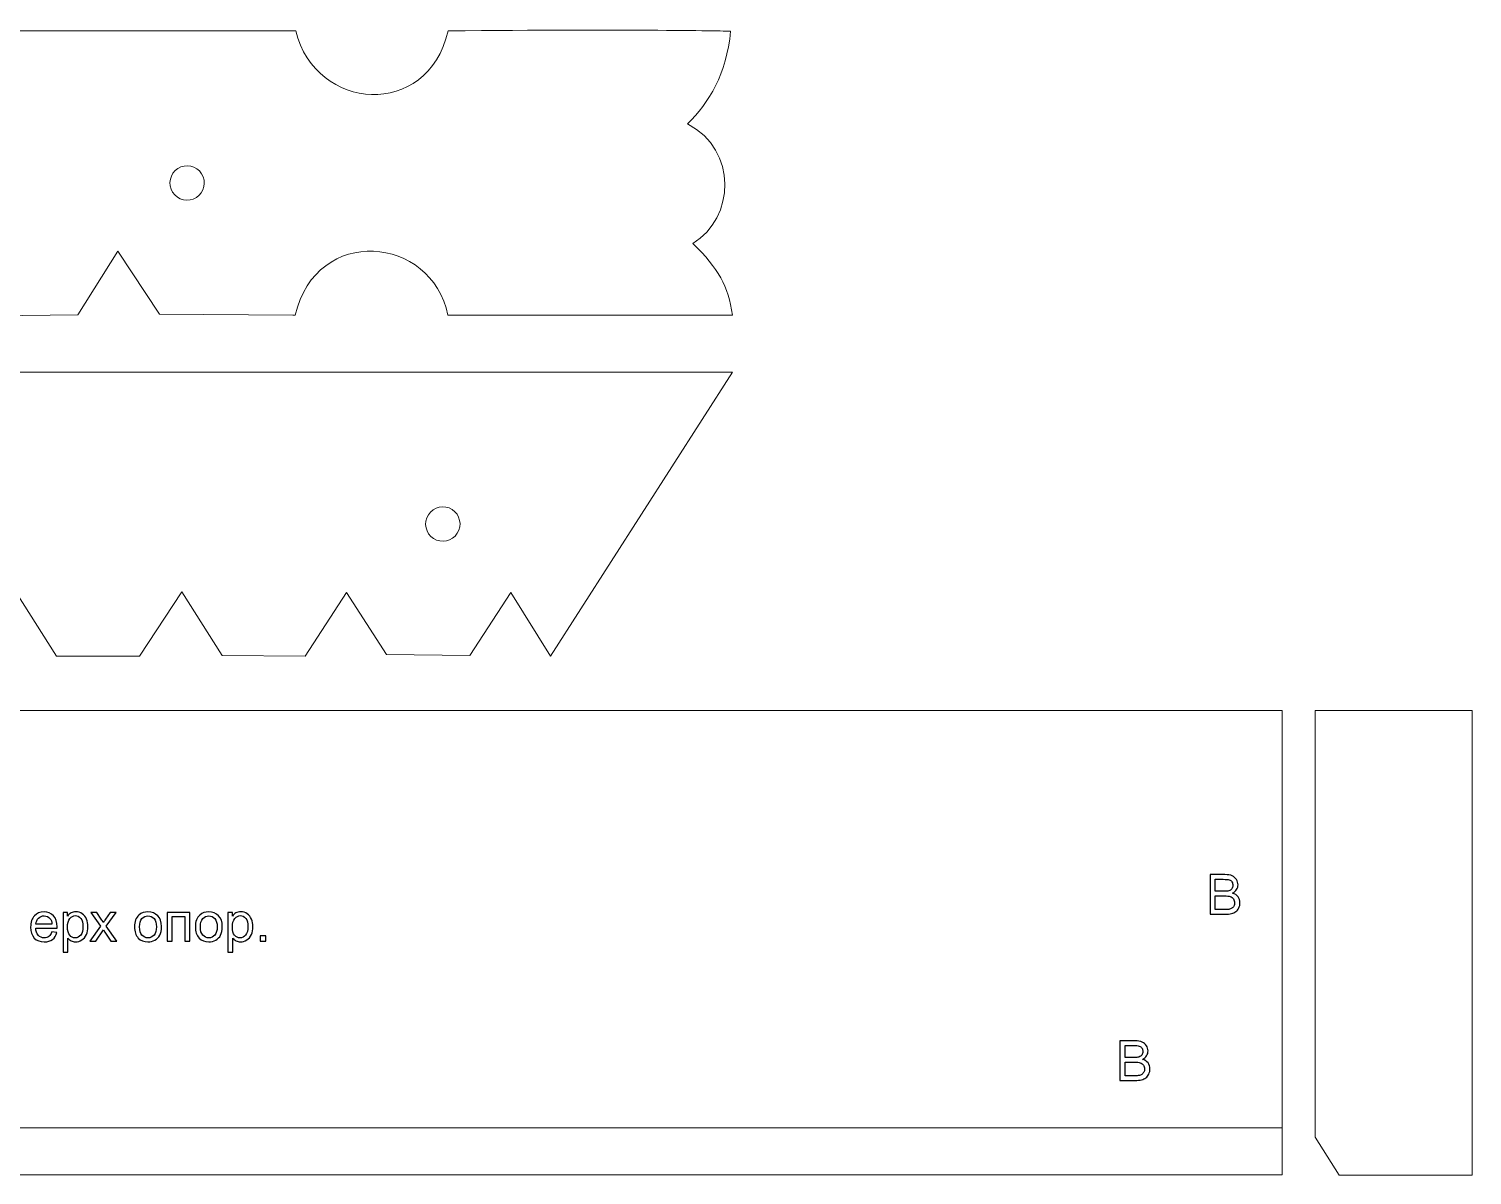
# Model space of a CAD drawing. Header units: centimetres. Extents: x -109.1 to -53.6, y -10 to 49.4.
# Drawn here: x -97.15 to -86.12, y -1.17 to 7.59 of the extents above; entities that cross this region are included whole.
import ezdxf
from ezdxf.lldxf.tags import DXFTag

# ---------------------------------------------------------------- set-up
doc = ezdxf.new("R2010")
doc.units = ezdxf.units.CM
doc.header["$MEASUREMENT"] = 0
doc.layers.add('layer 1', color=7, linetype='Continuous')
tags = doc.linetypes.add('New Line2', pattern=[0.2, 0.1, -0.1]).pattern_tags.tags
tags[6:7] = [DXFTag(74, 4), DXFTag(75, 0), DXFTag(340, '0'), DXFTag(46, 1.0), DXFTag(50, 0.0), DXFTag(44, 0.0), DXFTag(45, 0.0)]
tags[4:5] = [DXFTag(74, 4), DXFTag(75, 0), DXFTag(340, '0'), DXFTag(46, 1.0), DXFTag(50, 0.0), DXFTag(44, 0.0), DXFTag(45, 0.0)]

msp = doc.modelspace()

# ---------------------------------------------------------------- linework, layer by layer
at = {"layer": 'layer 1', "color": 250, "lineweight": 20}
for points, knots in [([(-106.55482, 5.89334), (-106.55482, 5.89334), (-106.85897, 5.40499), (-106.85897, 5.40499), (-106.85897, 5.40499), (-106.85897, 5.40499), (-108.24813, 7.57718), (-108.24813, 7.57718), (-108.24813, 7.57718), (-108.24813, 7.57718), (-95.11072, 7.57716), (-95.11072, 7.57716), (-95.11072, 7.57716), (-94.95818, 6.96055), (-94.10575, 6.90026), (-93.94542, 7.57716), (-93.94542, 7.57716), (-92.55327, 7.59314), (-91.78764, 7.57558), (-91.78728, 7.57558), (-91.78728, 7.57558), (-91.81904, 7.24509), (-91.95148, 7.03053), (-92.11622, 6.86695), (-92.11622, 6.86695), (-91.73045, 6.66408), (-91.75352, 6.15032), (-92.07717, 5.95264), (-92.07717, 5.95264), (-91.87726, 5.76059), (-91.8061, 5.63176), (-91.77412, 5.40498), (-91.77412, 5.40498), (-92.49867, 5.40697), (-93.22348, 5.403), (-93.94803, 5.40499), (-93.94803, 5.40499), (-94.07085, 6.01573), (-94.9534, 6.0984), (-95.11414, 5.405), (-95.11414, 5.405), (-95.12025, 5.40493), (-95.12638, 5.40474), (-95.13251, 5.4048), (-95.13251, 5.4048), (-95.13251, 5.4048), (-96.15251, 5.41371), (-96.15251, 5.41371), (-96.15251, 5.41371), (-96.15251, 5.41371), (-96.4703, 5.89337), (-96.4703, 5.89337), (-96.4703, 5.89337), (-96.4703, 5.89337), (-96.77657, 5.40717), (-96.77657, 5.40717), (-96.77657, 5.40717), (-96.77657, 5.40717), (-97.4131, 5.40051), (-97.4131, 5.40051), (-97.4131, 5.40051), (-97.4131, 5.40051), (-97.72996, 5.88019), (-97.72996, 5.88019), (-97.72996, 5.88019), (-97.72996, 5.88019), (-98.0347, 5.40499), (-98.0347, 5.40499), (-98.0347, 5.40499), (-98.0347, 5.40499), (-98.68153, 5.40499), (-98.68153, 5.40499), (-98.68153, 5.40499), (-98.68153, 5.40499), (-98.99283, 5.89336), (-98.99283, 5.89336), (-98.99283, 5.89336), (-98.99283, 5.89336), (-99.30162, 5.40498), (-99.30162, 5.40498), (-99.30162, 5.40498), (-99.30162, 5.40498), (-99.93511, 5.405), (-99.93511, 5.405), (-99.93511, 5.405), (-99.93511, 5.405), (-100.25441, 5.89336), (-100.25441, 5.89336), (-100.25441, 5.89336), (-100.25441, 5.89336), (-100.55936, 5.405), (-100.55936, 5.405), (-100.55936, 5.405), (-100.8659, 5.40313), (-101.19496, 5.405), (-101.19496, 5.405), (-101.19496, 5.405), (-101.19496, 5.405), (-101.5124, 5.89335), (-101.5124, 5.89335), (-101.5124, 5.89335), (-101.5124, 5.89335), (-101.81713, 5.40498), (-101.81713, 5.40498), (-101.81713, 5.40498), (-101.81713, 5.40498), (-102.45364, 5.40499), (-102.45364, 5.40499), (-102.45364, 5.40499), (-102.45364, 5.40499), (-102.7759, 5.89123), (-102.7759, 5.89123), (-102.7759, 5.89123), (-102.7759, 5.89123), (-103.08357, 5.40499), (-103.08357, 5.40499), (-103.08357, 5.40499), (-103.08357, 5.40499), (-103.71633, 5.40499), (-103.71633, 5.40499), (-103.71633, 5.40499), (-103.71633, 5.40499), (-104.04179, 5.89785), (-104.04179, 5.89785), (-104.04179, 5.89785), (-104.04179, 5.89785), (-104.3485, 5.41165), (-104.3485, 5.41165), (-104.3485, 5.41165), (-104.3485, 5.41165), (-104.98439, 5.40499), (-104.98439, 5.40499), (-104.98439, 5.40499), (-104.98439, 5.40499), (-105.29974, 5.89335), (-105.29974, 5.89335), (-105.29974, 5.89335), (-105.29974, 5.89335), (-105.60555, 5.41784), (-105.60555, 5.41784), (-105.60555, 5.41784), (-105.60555, 5.41784), (-106.24189, 5.41118), (-106.24189, 5.41118), (-106.24189, 5.41118), (-106.24189, 5.41118), (-106.55482, 5.89334), (-106.55482, 5.89334)], [0, 0, 0, 0, 0.02631579, 0.02631579, 0.02631579, 0.02631579, 0.05263158, 0.05263158, 0.05263158, 0.05263158, 0.07894737, 0.07894737, 0.07894737, 0.07894737, 0.10526316, 0.10526316, 0.10526316, 0.10526316, 0.13157895, 0.13157895, 0.13157895, 0.13157895, 0.15789474, 0.15789474, 0.15789474, 0.15789474, 0.18421053, 0.18421053, 0.18421053, 0.18421053, 0.21052632, 0.21052632, 0.21052632, 0.21052632, 0.23684211, 0.23684211, 0.23684211, 0.23684211, 0.26315789, 0.26315789, 0.26315789, 0.26315789, 0.28947368, 0.28947368, 0.28947368, 0.28947368, 0.31578947, 0.31578947, 0.31578947, 0.31578947, 0.34210526, 0.34210526, 0.34210526, 0.34210526, 0.36842105, 0.36842105, 0.36842105, 0.36842105, 0.39473684, 0.39473684, 0.39473684, 0.39473684, 0.42105263, 0.42105263, 0.42105263, 0.42105263, 0.44736842, 0.44736842, 0.44736842, 0.44736842, 0.47368421, 0.47368421, 0.47368421, 0.47368421, 0.5, 0.5, 0.5, 0.5, 0.52631579, 0.52631579, 0.52631579, 0.52631579, 0.55263158, 0.55263158, 0.55263158, 0.55263158, 0.57894737, 0.57894737, 0.57894737, 0.57894737, 0.60526316, 0.60526316, 0.60526316, 0.60526316, 0.63157895, 0.63157895, 0.63157895, 0.63157895, 0.65789474, 0.65789474, 0.65789474, 0.65789474, 0.68421053, 0.68421053, 0.68421053, 0.68421053, 0.71052632, 0.71052632, 0.71052632, 0.71052632, 0.73684211, 0.73684211, 0.73684211, 0.73684211, 0.76315789, 0.76315789, 0.76315789, 0.76315789, 0.78947368, 0.78947368, 0.78947368, 0.78947368, 0.81578947, 0.81578947, 0.81578947, 0.81578947, 0.84210526, 0.84210526, 0.84210526, 0.84210526, 0.86842105, 0.86842105, 0.86842105, 0.86842105, 0.89473684, 0.89473684, 0.89473684, 0.89473684, 0.92105263, 0.92105263, 0.92105263, 0.92105263, 0.94736842, 0.94736842, 0.94736842, 0.94736842, 1, 1, 1, 1]), ([(-96.01156, 6.52633), (-96.07269, 6.48716), (-96.09047, 6.40587), (-96.05129, 6.34475), (-96.05129, 6.34475), (-96.01211, 6.28363), (-95.93083, 6.26584), (-95.86972, 6.30502), (-95.86972, 6.30502), (-95.80859, 6.34419), (-95.79081, 6.42548), (-95.82999, 6.4866), (-95.82999, 6.4866), (-95.86915, 6.54772), (-95.95045, 6.56551), (-96.01156, 6.52633)], [0, 0, 0, 0, 0.2, 0.2, 0.2, 0.2, 0.4, 0.4, 0.4, 0.4, 0.6, 0.6, 0.6, 0.6, 1, 1, 1, 1]), ([(-93.46744, 3.2872), (-93.46744, 3.2872), (-93.1633, 2.79885), (-93.1633, 2.79885), (-93.1633, 2.79885), (-93.1633, 2.79885), (-91.77412, 4.97104), (-91.77412, 4.97104), (-91.77412, 4.97104), (-91.77412, 4.97104), (-104.91153, 4.97102), (-104.91153, 4.97102), (-104.91153, 4.97102), (-105.06409, 4.35441), (-105.91651, 4.29412), (-106.07684, 4.97102), (-106.07684, 4.97102), (-107.469, 4.987), (-108.23463, 4.96944), (-108.23499, 4.96944), (-108.23499, 4.96944), (-108.20322, 4.63895), (-108.07078, 4.42439), (-107.90604, 4.26081), (-107.90604, 4.26081), (-108.2918, 4.05794), (-108.26874, 3.54418), (-107.94508, 3.3465), (-107.94508, 3.3465), (-108.145, 3.15445), (-108.21616, 3.02562), (-108.24813, 2.79884), (-108.24813, 2.79884), (-107.52359, 2.80083), (-106.79879, 2.79686), (-106.07424, 2.79885), (-106.07424, 2.79885), (-105.95141, 3.40959), (-105.06886, 3.49226), (-104.90813, 2.79886), (-104.90813, 2.79886), (-104.90202, 2.79879), (-104.89587, 2.7986), (-104.88975, 2.79866), (-104.88975, 2.79866), (-104.88975, 2.79866), (-103.86976, 2.80757), (-103.86976, 2.80757), (-103.86976, 2.80757), (-103.86976, 2.80757), (-103.55196, 3.28723), (-103.55196, 3.28723), (-103.55196, 3.28723), (-103.55196, 3.28723), (-103.2457, 2.80103), (-103.2457, 2.80103), (-103.2457, 2.80103), (-103.2457, 2.80103), (-102.60915, 2.79437), (-102.60915, 2.79437), (-102.60915, 2.79437), (-102.60915, 2.79437), (-102.2923, 3.27405), (-102.2923, 3.27405), (-102.2923, 3.27405), (-102.2923, 3.27405), (-101.98756, 2.79885), (-101.98756, 2.79885), (-101.98756, 2.79885), (-101.98756, 2.79885), (-101.34071, 2.79885), (-101.34071, 2.79885), (-101.34071, 2.79885), (-101.34071, 2.79885), (-101.02943, 3.28722), (-101.02943, 3.28722), (-101.02943, 3.28722), (-101.02943, 3.28722), (-100.72064, 2.79884), (-100.72064, 2.79884), (-100.72064, 2.79884), (-100.72064, 2.79884), (-100.08715, 2.79886), (-100.08715, 2.79886), (-100.08715, 2.79886), (-100.08715, 2.79886), (-99.76784, 3.28722), (-99.76784, 3.28722), (-99.76784, 3.28722), (-99.76784, 3.28722), (-99.46288, 2.79886), (-99.46288, 2.79886), (-99.46288, 2.79886), (-99.15636, 2.79699), (-98.8273, 2.79886), (-98.8273, 2.79886), (-98.8273, 2.79886), (-98.8273, 2.79886), (-98.50985, 3.28721), (-98.50985, 3.28721), (-98.50985, 3.28721), (-98.50985, 3.28721), (-98.20513, 2.79884), (-98.20513, 2.79884), (-98.20513, 2.79884), (-98.20513, 2.79884), (-97.56863, 2.79885), (-97.56863, 2.79885), (-97.56863, 2.79885), (-97.56863, 2.79885), (-97.24636, 3.28509), (-97.24636, 3.28509), (-97.24636, 3.28509), (-97.24636, 3.28509), (-96.93869, 2.79885), (-96.93869, 2.79885), (-96.93869, 2.79885), (-96.93869, 2.79885), (-96.30593, 2.79885), (-96.30593, 2.79885), (-96.30593, 2.79885), (-96.30593, 2.79885), (-95.98047, 3.29171), (-95.98047, 3.29171), (-95.98047, 3.29171), (-95.98047, 3.29171), (-95.67375, 2.80551), (-95.67375, 2.80551), (-95.67375, 2.80551), (-95.67375, 2.80551), (-95.03787, 2.79885), (-95.03787, 2.79885), (-95.03787, 2.79885), (-95.03787, 2.79885), (-94.72251, 3.28721), (-94.72251, 3.28721), (-94.72251, 3.28721), (-94.72251, 3.28721), (-94.41671, 2.8117), (-94.41671, 2.8117), (-94.41671, 2.8117), (-94.41671, 2.8117), (-93.78036, 2.80504), (-93.78036, 2.80504), (-93.78036, 2.80504), (-93.78036, 2.80504), (-93.46744, 3.2872), (-93.46744, 3.2872)], [0, 0, 0, 0, 0.02631579, 0.02631579, 0.02631579, 0.02631579, 0.05263158, 0.05263158, 0.05263158, 0.05263158, 0.07894737, 0.07894737, 0.07894737, 0.07894737, 0.10526316, 0.10526316, 0.10526316, 0.10526316, 0.13157895, 0.13157895, 0.13157895, 0.13157895, 0.15789474, 0.15789474, 0.15789474, 0.15789474, 0.18421053, 0.18421053, 0.18421053, 0.18421053, 0.21052632, 0.21052632, 0.21052632, 0.21052632, 0.23684211, 0.23684211, 0.23684211, 0.23684211, 0.26315789, 0.26315789, 0.26315789, 0.26315789, 0.28947368, 0.28947368, 0.28947368, 0.28947368, 0.31578947, 0.31578947, 0.31578947, 0.31578947, 0.34210526, 0.34210526, 0.34210526, 0.34210526, 0.36842105, 0.36842105, 0.36842105, 0.36842105, 0.39473684, 0.39473684, 0.39473684, 0.39473684, 0.42105263, 0.42105263, 0.42105263, 0.42105263, 0.44736842, 0.44736842, 0.44736842, 0.44736842, 0.47368421, 0.47368421, 0.47368421, 0.47368421, 0.5, 0.5, 0.5, 0.5, 0.52631579, 0.52631579, 0.52631579, 0.52631579, 0.55263158, 0.55263158, 0.55263158, 0.55263158, 0.57894737, 0.57894737, 0.57894737, 0.57894737, 0.60526316, 0.60526316, 0.60526316, 0.60526316, 0.63157895, 0.63157895, 0.63157895, 0.63157895, 0.65789474, 0.65789474, 0.65789474, 0.65789474, 0.68421053, 0.68421053, 0.68421053, 0.68421053, 0.71052632, 0.71052632, 0.71052632, 0.71052632, 0.73684211, 0.73684211, 0.73684211, 0.73684211, 0.76315789, 0.76315789, 0.76315789, 0.76315789, 0.78947368, 0.78947368, 0.78947368, 0.78947368, 0.81578947, 0.81578947, 0.81578947, 0.81578947, 0.84210526, 0.84210526, 0.84210526, 0.84210526, 0.86842105, 0.86842105, 0.86842105, 0.86842105, 0.89473684, 0.89473684, 0.89473684, 0.89473684, 0.92105263, 0.92105263, 0.92105263, 0.92105263, 0.94736842, 0.94736842, 0.94736842, 0.94736842, 1, 1, 1, 1]), ([(-93.91568, 3.91994), (-93.85455, 3.88077), (-93.83677, 3.79948), (-93.87595, 3.73836), (-93.87595, 3.73836), (-93.91513, 3.67724), (-93.99642, 3.65946), (-94.05753, 3.69863), (-94.05753, 3.69863), (-94.11865, 3.73781), (-94.13643, 3.8191), (-94.09726, 3.88022), (-94.09726, 3.88022), (-94.05809, 3.94134), (-93.97679, 3.95912), (-93.91568, 3.91994)], [0, 0, 0, 0, 0.2, 0.2, 0.2, 0.2, 0.4, 0.4, 0.4, 0.4, 0.6, 0.6, 0.6, 0.6, 1, 1, 1, 1]), ([(-108.24225, -1.16461), (-108.24225, -1.16461), (-108.24225, 2.38519), (-108.24225, 2.38519), (-108.24225, 2.38519), (-108.24225, 2.38519), (-87.57209, 2.38519), (-87.57209, 2.38519), (-87.57209, 2.38519), (-87.57209, 2.38519), (-87.57209, -1.16461), (-87.57209, -1.16461), (-87.57209, -1.16461), (-87.57209, -1.16461), (-108.24225, -1.16461), (-108.24225, -1.16461)], [0, 0, 0, 0, 0.2, 0.2, 0.2, 0.2, 0.4, 0.4, 0.4, 0.4, 0.6, 0.6, 0.6, 0.6, 1, 1, 1, 1])]:
    msp.add_open_spline(points, degree=3, knots=knots, dxfattribs=at)
at = {"layer": 'layer 1', "color": 142, "linetype": 'New Line2', "lineweight": 20}
msp.add_open_spline([(-87.32052, -0.87494), (-87.32052, -0.87494), (-87.32052, 2.38382), (-87.32052, 2.38382), (-87.32052, 2.38382), (-87.32052, 2.38382), (-86.12051, 2.38382), (-86.12051, 2.38382), (-86.12051, 2.38382), (-86.12051, 2.38382), (-86.12051, -1.16598), (-86.12051, -1.16598), (-86.12051, -1.16598), (-86.12051, -1.16598), (-87.13687, -1.16598), (-87.13687, -1.16598), (-87.13687, -1.16598), (-87.13687, -1.16598), (-87.32052, -0.87494), (-87.32052, -0.87494)], degree=3, knots=[0, 0, 0, 0, 0.16666667, 0.16666667, 0.16666667, 0.16666667, 0.33333333, 0.33333333, 0.33333333, 0.33333333, 0.5, 0.5, 0.5, 0.5, 0.66666667, 0.66666667, 0.66666667, 0.66666667, 1, 1, 1, 1], dxfattribs=at)
at = {"layer": 'layer 1', "color": 242}
for points, knots in [([(-88.1237, 0.82743), (-88.1237, 0.82743), (-88.1237, 1.13054), (-88.1237, 1.13054), (-88.1237, 1.13054), (-88.1237, 1.13054), (-88.00982, 1.13054), (-88.00982, 1.13054), (-88.00982, 1.13054), (-87.98654, 1.13054), (-87.96833, 1.12757), (-87.95436, 1.12122), (-87.95436, 1.12122), (-87.93997, 1.1153), (-87.92939, 1.10556), (-87.92134, 1.09286), (-87.92134, 1.09286), (-87.9133, 1.08016), (-87.90949, 1.06704), (-87.90949, 1.05307), (-87.90949, 1.05307), (-87.90949, 1.03994), (-87.91288, 1.02767), (-87.92007, 1.01624), (-87.92007, 1.01624), (-87.92685, 1.00481), (-87.93743, 0.99592), (-87.95182, 0.98872), (-87.95182, 0.98872), (-87.93362, 0.98322), (-87.91923, 0.97433), (-87.90949, 0.9612), (-87.90949, 0.9612), (-87.89975, 0.94808), (-87.89467, 0.93284), (-87.89467, 0.91548), (-87.89467, 0.91548), (-87.89467, 0.90109), (-87.89764, 0.88797), (-87.90356, 0.87569), (-87.90356, 0.87569), (-87.90991, 0.86341), (-87.91711, 0.8541), (-87.926, 0.84733), (-87.926, 0.84733), (-87.93489, 0.84098), (-87.9459, 0.8359), (-87.95902, 0.83251), (-87.95902, 0.83251), (-87.97257, 0.82912), (-87.98865, 0.82743), (-88.00813, 0.82743), (-88.00813, 0.82743), (-88.00813, 0.82743), (-88.1237, 0.82743), (-88.1237, 0.82743)], [0, 0, 0, 0, 0.06666667, 0.06666667, 0.06666667, 0.06666667, 0.13333333, 0.13333333, 0.13333333, 0.13333333, 0.2, 0.2, 0.2, 0.2, 0.26666667, 0.26666667, 0.26666667, 0.26666667, 0.33333333, 0.33333333, 0.33333333, 0.33333333, 0.4, 0.4, 0.4, 0.4, 0.46666667, 0.46666667, 0.46666667, 0.46666667, 0.53333333, 0.53333333, 0.53333333, 0.53333333, 0.6, 0.6, 0.6, 0.6, 0.66666667, 0.66666667, 0.66666667, 0.66666667, 0.73333333, 0.73333333, 0.73333333, 0.73333333, 0.8, 0.8, 0.8, 0.8, 0.86666667, 0.86666667, 0.86666667, 0.86666667, 1, 1, 1, 1]), ([(-88.08348, 1.00311), (-88.08348, 1.00311), (-88.01786, 1.00311), (-88.01786, 1.00311), (-88.01786, 1.00311), (-88.00008, 1.00311), (-87.98738, 1.00438), (-87.97976, 1.0065), (-87.97976, 1.0065), (-87.9696, 1.00989), (-87.96198, 1.01454), (-87.95648, 1.02174), (-87.95648, 1.02174), (-87.9514, 1.02894), (-87.94886, 1.03783), (-87.94886, 1.04841), (-87.94886, 1.04841), (-87.94886, 1.05815), (-87.9514, 1.06704), (-87.95606, 1.07466), (-87.95606, 1.07466), (-87.96114, 1.08228), (-87.96791, 1.08778), (-87.9768, 1.09032), (-87.9768, 1.09032), (-87.98569, 1.09328), (-88.00093, 1.09455), (-88.02294, 1.09455), (-88.02294, 1.09455), (-88.02294, 1.09455), (-88.08348, 1.09455), (-88.08348, 1.09455), (-88.08348, 1.09455), (-88.08348, 1.09455), (-88.08348, 1.00311), (-88.08348, 1.00311)], [0, 0, 0, 0, 0.1, 0.1, 0.1, 0.1, 0.2, 0.2, 0.2, 0.2, 0.3, 0.3, 0.3, 0.3, 0.4, 0.4, 0.4, 0.4, 0.5, 0.5, 0.5, 0.5, 0.6, 0.6, 0.6, 0.6, 0.7, 0.7, 0.7, 0.7, 0.8, 0.8, 0.8, 0.8, 1, 1, 1, 1]), ([(-88.08348, 0.86341), (-88.08348, 0.86341), (-88.00813, 0.86341), (-88.00813, 0.86341), (-88.00813, 0.86341), (-87.995, 0.86341), (-87.98611, 0.86384), (-87.98061, 0.86468), (-87.98061, 0.86468), (-87.9713, 0.86638), (-87.96368, 0.86892), (-87.95775, 0.87315), (-87.95775, 0.87315), (-87.9514, 0.87696), (-87.94632, 0.88246), (-87.94209, 0.88966), (-87.94209, 0.88966), (-87.93828, 0.89728), (-87.93616, 0.90575), (-87.93616, 0.91548), (-87.93616, 0.91548), (-87.93616, 0.92649), (-87.93912, 0.93623), (-87.94505, 0.94469), (-87.94505, 0.94469), (-87.95055, 0.95316), (-87.9586, 0.95909), (-87.96918, 0.96247), (-87.96918, 0.96247), (-87.97934, 0.96586), (-87.99416, 0.96755), (-88.01321, 0.96755), (-88.01321, 0.96755), (-88.01321, 0.96755), (-88.08348, 0.96755), (-88.08348, 0.96755), (-88.08348, 0.96755), (-88.08348, 0.96755), (-88.08348, 0.86341), (-88.08348, 0.86341)], [0, 0, 0, 0, 0.09090909, 0.09090909, 0.09090909, 0.09090909, 0.18181818, 0.18181818, 0.18181818, 0.18181818, 0.27272727, 0.27272727, 0.27272727, 0.27272727, 0.36363636, 0.36363636, 0.36363636, 0.36363636, 0.45454545, 0.45454545, 0.45454545, 0.45454545, 0.54545455, 0.54545455, 0.54545455, 0.54545455, 0.63636364, 0.63636364, 0.63636364, 0.63636364, 0.72727273, 0.72727273, 0.72727273, 0.72727273, 0.81818182, 0.81818182, 0.81818182, 0.81818182, 1, 1, 1, 1]), ([(-88.81161, -0.44256), (-88.81161, -0.44256), (-88.81161, -0.13945), (-88.81161, -0.13945), (-88.81161, -0.13945), (-88.81161, -0.13945), (-88.69773, -0.13945), (-88.69773, -0.13945), (-88.69773, -0.13945), (-88.67445, -0.13945), (-88.65624, -0.14242), (-88.64227, -0.14877), (-88.64227, -0.14877), (-88.62788, -0.15469), (-88.6173, -0.16443), (-88.60925, -0.17713), (-88.60925, -0.17713), (-88.60121, -0.18983), (-88.5974, -0.20295), (-88.5974, -0.21692), (-88.5974, -0.21692), (-88.5974, -0.23005), (-88.60079, -0.24232), (-88.60798, -0.25375), (-88.60798, -0.25375), (-88.61476, -0.26518), (-88.62534, -0.27407), (-88.63973, -0.28127), (-88.63973, -0.28127), (-88.62153, -0.28677), (-88.60714, -0.29566), (-88.5974, -0.30879), (-88.5974, -0.30879), (-88.58766, -0.32191), (-88.58258, -0.33715), (-88.58258, -0.35451), (-88.58258, -0.35451), (-88.58258, -0.3689), (-88.58555, -0.38202), (-88.59147, -0.3943), (-88.59147, -0.3943), (-88.59782, -0.40658), (-88.60502, -0.41589), (-88.61391, -0.42266), (-88.61391, -0.42266), (-88.6228, -0.42901), (-88.63381, -0.43409), (-88.64693, -0.43748), (-88.64693, -0.43748), (-88.66048, -0.44087), (-88.67656, -0.44256), (-88.69604, -0.44256), (-88.69604, -0.44256), (-88.69604, -0.44256), (-88.81161, -0.44256), (-88.81161, -0.44256)], [0, 0, 0, 0, 0.06666667, 0.06666667, 0.06666667, 0.06666667, 0.13333333, 0.13333333, 0.13333333, 0.13333333, 0.2, 0.2, 0.2, 0.2, 0.26666667, 0.26666667, 0.26666667, 0.26666667, 0.33333333, 0.33333333, 0.33333333, 0.33333333, 0.4, 0.4, 0.4, 0.4, 0.46666667, 0.46666667, 0.46666667, 0.46666667, 0.53333333, 0.53333333, 0.53333333, 0.53333333, 0.6, 0.6, 0.6, 0.6, 0.66666667, 0.66666667, 0.66666667, 0.66666667, 0.73333333, 0.73333333, 0.73333333, 0.73333333, 0.8, 0.8, 0.8, 0.8, 0.86666667, 0.86666667, 0.86666667, 0.86666667, 1, 1, 1, 1]), ([(-88.77139, -0.26688), (-88.77139, -0.26688), (-88.70577, -0.26688), (-88.70577, -0.26688), (-88.70577, -0.26688), (-88.68799, -0.26688), (-88.67529, -0.26561), (-88.66767, -0.26349), (-88.66767, -0.26349), (-88.65751, -0.2601), (-88.64989, -0.25545), (-88.64439, -0.24825), (-88.64439, -0.24825), (-88.63931, -0.24105), (-88.63677, -0.23216), (-88.63677, -0.22158), (-88.63677, -0.22158), (-88.63677, -0.21184), (-88.63931, -0.20295), (-88.64397, -0.19533), (-88.64397, -0.19533), (-88.64905, -0.18771), (-88.65582, -0.18221), (-88.66471, -0.17967), (-88.66471, -0.17967), (-88.6736, -0.17671), (-88.68884, -0.17544), (-88.71085, -0.17544), (-88.71085, -0.17544), (-88.71085, -0.17544), (-88.77139, -0.17544), (-88.77139, -0.17544), (-88.77139, -0.17544), (-88.77139, -0.17544), (-88.77139, -0.26688), (-88.77139, -0.26688)], [0, 0, 0, 0, 0.1, 0.1, 0.1, 0.1, 0.2, 0.2, 0.2, 0.2, 0.3, 0.3, 0.3, 0.3, 0.4, 0.4, 0.4, 0.4, 0.5, 0.5, 0.5, 0.5, 0.6, 0.6, 0.6, 0.6, 0.7, 0.7, 0.7, 0.7, 0.8, 0.8, 0.8, 0.8, 1, 1, 1, 1]), ([(-88.77139, -0.40658), (-88.77139, -0.40658), (-88.69604, -0.40658), (-88.69604, -0.40658), (-88.69604, -0.40658), (-88.68291, -0.40658), (-88.67402, -0.40615), (-88.66852, -0.40531), (-88.66852, -0.40531), (-88.65921, -0.40361), (-88.65159, -0.40107), (-88.64566, -0.39684), (-88.64566, -0.39684), (-88.63931, -0.39303), (-88.63423, -0.38753), (-88.63, -0.38033), (-88.63, -0.38033), (-88.62619, -0.37271), (-88.62407, -0.36424), (-88.62407, -0.35451), (-88.62407, -0.35451), (-88.62407, -0.3435), (-88.62703, -0.33376), (-88.63296, -0.3253), (-88.63296, -0.3253), (-88.63846, -0.31683), (-88.64651, -0.3109), (-88.65709, -0.30752), (-88.65709, -0.30752), (-88.66725, -0.30413), (-88.68207, -0.30244), (-88.70112, -0.30244), (-88.70112, -0.30244), (-88.70112, -0.30244), (-88.77139, -0.30244), (-88.77139, -0.30244), (-88.77139, -0.30244), (-88.77139, -0.30244), (-88.77139, -0.40658), (-88.77139, -0.40658)], [0, 0, 0, 0, 0.09090909, 0.09090909, 0.09090909, 0.09090909, 0.18181818, 0.18181818, 0.18181818, 0.18181818, 0.27272727, 0.27272727, 0.27272727, 0.27272727, 0.36363636, 0.36363636, 0.36363636, 0.36363636, 0.45454545, 0.45454545, 0.45454545, 0.45454545, 0.54545455, 0.54545455, 0.54545455, 0.54545455, 0.63636364, 0.63636364, 0.63636364, 0.63636364, 0.72727273, 0.72727273, 0.72727273, 0.72727273, 0.81818182, 0.81818182, 0.81818182, 0.81818182, 1, 1, 1, 1])]:
    msp.add_open_spline(points, degree=3, knots=knots, dxfattribs=at)
at = {"layer": 'layer 1', "color": 142}
for points, knots in [([(-96.97402, 0.69218), (-96.97402, 0.69218), (-96.93549, 0.68752), (-96.93549, 0.68752), (-96.93549, 0.68752), (-96.94184, 0.66508), (-96.95285, 0.64773), (-96.96936, 0.63503), (-96.96936, 0.63503), (-96.98587, 0.62275), (-97.00661, 0.6164), (-97.03201, 0.6164), (-97.03201, 0.6164), (-97.06419, 0.6164), (-97.08959, 0.62656), (-97.10864, 0.64603), (-97.10864, 0.64603), (-97.12726, 0.66593), (-97.13658, 0.69387), (-97.13658, 0.72943), (-97.13658, 0.72943), (-97.13658, 0.76626), (-97.12726, 0.79505), (-97.10821, 0.81537), (-97.10821, 0.81537), (-97.08916, 0.83569), (-97.06461, 0.84585), (-97.03413, 0.84585), (-97.03413, 0.84585), (-97.00492, 0.84585), (-96.98079, 0.83611), (-96.96216, 0.81621), (-96.96216, 0.81621), (-96.94354, 0.79589), (-96.93422, 0.76795), (-96.93422, 0.73155), (-96.93422, 0.73155), (-96.93422, 0.72943), (-96.93422, 0.72604), (-96.93465, 0.72181), (-96.93465, 0.72181), (-96.93465, 0.72181), (-97.09805, 0.72181), (-97.09805, 0.72181), (-97.09805, 0.72181), (-97.09678, 0.69768), (-97.09001, 0.67905), (-97.07773, 0.66635), (-97.07773, 0.66635), (-97.06546, 0.65365), (-97.05022, 0.6473), (-97.03201, 0.6473), (-97.03201, 0.6473), (-97.01847, 0.6473), (-97.00661, 0.65069), (-96.99688, 0.65789), (-96.99688, 0.65789), (-96.98714, 0.66508), (-96.97952, 0.67651), (-96.97402, 0.69218)], [0, 0, 0, 0, 0.0625, 0.0625, 0.0625, 0.0625, 0.125, 0.125, 0.125, 0.125, 0.1875, 0.1875, 0.1875, 0.1875, 0.25, 0.25, 0.25, 0.25, 0.3125, 0.3125, 0.3125, 0.3125, 0.375, 0.375, 0.375, 0.375, 0.4375, 0.4375, 0.4375, 0.4375, 0.5, 0.5, 0.5, 0.5, 0.5625, 0.5625, 0.5625, 0.5625, 0.625, 0.625, 0.625, 0.625, 0.6875, 0.6875, 0.6875, 0.6875, 0.75, 0.75, 0.75, 0.75, 0.8125, 0.8125, 0.8125, 0.8125, 0.875, 0.875, 0.875, 0.875, 1, 1, 1, 1]), ([(-97.09636, 0.75229), (-97.09636, 0.75229), (-96.97359, 0.75229), (-96.97359, 0.75229), (-96.97359, 0.75229), (-96.97529, 0.77092), (-96.97994, 0.78489), (-96.98756, 0.79378), (-96.98756, 0.79378), (-96.99942, 0.80817), (-97.01508, 0.81537), (-97.03371, 0.81537), (-97.03371, 0.81537), (-97.05064, 0.81537), (-97.06503, 0.80986), (-97.07689, 0.79843), (-97.07689, 0.79843), (-97.08832, 0.787), (-97.09509, 0.77134), (-97.09636, 0.75229)], [0, 0, 0, 0, 0.16666667, 0.16666667, 0.16666667, 0.16666667, 0.33333333, 0.33333333, 0.33333333, 0.33333333, 0.5, 0.5, 0.5, 0.5, 0.66666667, 0.66666667, 0.66666667, 0.66666667, 1, 1, 1, 1]), ([(-96.88893, 0.53724), (-96.88893, 0.53724), (-96.88893, 0.84119), (-96.88893, 0.84119), (-96.88893, 0.84119), (-96.88893, 0.84119), (-96.85506, 0.84119), (-96.85506, 0.84119), (-96.85506, 0.84119), (-96.85506, 0.84119), (-96.85506, 0.8124), (-96.85506, 0.8124), (-96.85506, 0.8124), (-96.84702, 0.82383), (-96.83813, 0.83188), (-96.82797, 0.8378), (-96.82797, 0.8378), (-96.81781, 0.84331), (-96.80553, 0.84585), (-96.79156, 0.84585), (-96.79156, 0.84585), (-96.77251, 0.84585), (-96.756, 0.84119), (-96.74161, 0.83145), (-96.74161, 0.83145), (-96.72722, 0.82172), (-96.71663, 0.80817), (-96.70944, 0.79081), (-96.70944, 0.79081), (-96.70182, 0.77303), (-96.69843, 0.75398), (-96.69843, 0.73282), (-96.69843, 0.73282), (-96.69843, 0.71038), (-96.70224, 0.69006), (-96.71028, 0.67228), (-96.71028, 0.67228), (-96.71833, 0.65408), (-96.73018, 0.64053), (-96.74542, 0.63079), (-96.74542, 0.63079), (-96.76108, 0.62148), (-96.77717, 0.6164), (-96.7941, 0.6164), (-96.7941, 0.6164), (-96.80638, 0.6164), (-96.81739, 0.61894), (-96.82755, 0.62444), (-96.82755, 0.62444), (-96.83728, 0.62952), (-96.84533, 0.6363), (-96.85168, 0.64434), (-96.85168, 0.64434), (-96.85168, 0.64434), (-96.85168, 0.53724), (-96.85168, 0.53724), (-96.85168, 0.53724), (-96.85168, 0.53724), (-96.88893, 0.53724), (-96.88893, 0.53724)], [0, 0, 0, 0, 0.0625, 0.0625, 0.0625, 0.0625, 0.125, 0.125, 0.125, 0.125, 0.1875, 0.1875, 0.1875, 0.1875, 0.25, 0.25, 0.25, 0.25, 0.3125, 0.3125, 0.3125, 0.3125, 0.375, 0.375, 0.375, 0.375, 0.4375, 0.4375, 0.4375, 0.4375, 0.5, 0.5, 0.5, 0.5, 0.5625, 0.5625, 0.5625, 0.5625, 0.625, 0.625, 0.625, 0.625, 0.6875, 0.6875, 0.6875, 0.6875, 0.75, 0.75, 0.75, 0.75, 0.8125, 0.8125, 0.8125, 0.8125, 0.875, 0.875, 0.875, 0.875, 1, 1, 1, 1]), ([(-96.85506, 0.72985), (-96.85506, 0.70191), (-96.84956, 0.68075), (-96.83813, 0.6672), (-96.83813, 0.6672), (-96.8267, 0.65408), (-96.81273, 0.6473), (-96.79664, 0.6473), (-96.79664, 0.6473), (-96.78013, 0.6473), (-96.76574, 0.65408), (-96.75389, 0.66805), (-96.75389, 0.66805), (-96.74246, 0.68202), (-96.73653, 0.70361), (-96.73653, 0.73324), (-96.73653, 0.73324), (-96.73653, 0.76118), (-96.74203, 0.78192), (-96.75346, 0.79589), (-96.75346, 0.79589), (-96.76532, 0.80986), (-96.77886, 0.81706), (-96.79495, 0.81706), (-96.79495, 0.81706), (-96.81061, 0.81706), (-96.82458, 0.80944), (-96.83686, 0.79462), (-96.83686, 0.79462), (-96.84914, 0.77981), (-96.85506, 0.75822), (-96.85506, 0.72985)], [0, 0, 0, 0, 0.11111111, 0.11111111, 0.11111111, 0.11111111, 0.22222222, 0.22222222, 0.22222222, 0.22222222, 0.33333333, 0.33333333, 0.33333333, 0.33333333, 0.44444444, 0.44444444, 0.44444444, 0.44444444, 0.55555556, 0.55555556, 0.55555556, 0.55555556, 0.66666667, 0.66666667, 0.66666667, 0.66666667, 0.77777778, 0.77777778, 0.77777778, 0.77777778, 1, 1, 1, 1]), ([(-96.68313, 0.62148), (-96.68313, 0.62148), (-96.60269, 0.73578), (-96.60269, 0.73578), (-96.60269, 0.73578), (-96.60269, 0.73578), (-96.67678, 0.84119), (-96.67678, 0.84119), (-96.67678, 0.84119), (-96.67678, 0.84119), (-96.63063, 0.84119), (-96.63063, 0.84119), (-96.63063, 0.84119), (-96.63063, 0.84119), (-96.59677, 0.78954), (-96.59677, 0.78954), (-96.59677, 0.78954), (-96.59042, 0.77981), (-96.58534, 0.77176), (-96.58153, 0.76499), (-96.58153, 0.76499), (-96.5756, 0.77388), (-96.56967, 0.78192), (-96.56459, 0.78912), (-96.56459, 0.78912), (-96.56459, 0.78912), (-96.52776, 0.84119), (-96.52776, 0.84119), (-96.52776, 0.84119), (-96.52776, 0.84119), (-96.48331, 0.84119), (-96.48331, 0.84119), (-96.48331, 0.84119), (-96.48331, 0.84119), (-96.55909, 0.73747), (-96.55909, 0.73747), (-96.55909, 0.73747), (-96.55909, 0.73747), (-96.47739, 0.62148), (-96.47739, 0.62148), (-96.47739, 0.62148), (-96.47739, 0.62148), (-96.52311, 0.62148), (-96.52311, 0.62148), (-96.52311, 0.62148), (-96.52311, 0.62148), (-96.5684, 0.68964), (-96.5684, 0.68964), (-96.5684, 0.68964), (-96.5684, 0.68964), (-96.58026, 0.70826), (-96.58026, 0.70826), (-96.58026, 0.70826), (-96.58026, 0.70826), (-96.63783, 0.62148), (-96.63783, 0.62148), (-96.63783, 0.62148), (-96.63783, 0.62148), (-96.68313, 0.62148), (-96.68313, 0.62148)], [0, 0, 0, 0, 0.0625, 0.0625, 0.0625, 0.0625, 0.125, 0.125, 0.125, 0.125, 0.1875, 0.1875, 0.1875, 0.1875, 0.25, 0.25, 0.25, 0.25, 0.3125, 0.3125, 0.3125, 0.3125, 0.375, 0.375, 0.375, 0.375, 0.4375, 0.4375, 0.4375, 0.4375, 0.5, 0.5, 0.5, 0.5, 0.5625, 0.5625, 0.5625, 0.5625, 0.625, 0.625, 0.625, 0.625, 0.6875, 0.6875, 0.6875, 0.6875, 0.75, 0.75, 0.75, 0.75, 0.8125, 0.8125, 0.8125, 0.8125, 0.875, 0.875, 0.875, 0.875, 1, 1, 1, 1]), ([(-96.34276, 0.73112), (-96.34276, 0.77176), (-96.33133, 0.80224), (-96.30889, 0.82172), (-96.30889, 0.82172), (-96.28984, 0.8378), (-96.26698, 0.84585), (-96.23989, 0.84585), (-96.23989, 0.84585), (-96.20941, 0.84585), (-96.18486, 0.83611), (-96.16581, 0.81621), (-96.16581, 0.81621), (-96.14633, 0.79674), (-96.13702, 0.76922), (-96.13702, 0.73451), (-96.13702, 0.73451), (-96.13702, 0.70615), (-96.14125, 0.68371), (-96.14972, 0.66762), (-96.14972, 0.66762), (-96.15819, 0.65154), (-96.17046, 0.63884), (-96.18655, 0.62995), (-96.18655, 0.62995), (-96.20306, 0.62106), (-96.22042, 0.6164), (-96.23989, 0.6164), (-96.23989, 0.6164), (-96.27037, 0.6164), (-96.29535, 0.62656), (-96.3144, 0.64603), (-96.3144, 0.64603), (-96.33302, 0.66593), (-96.34276, 0.69429), (-96.34276, 0.73112)], [0, 0, 0, 0, 0.1, 0.1, 0.1, 0.1, 0.2, 0.2, 0.2, 0.2, 0.3, 0.3, 0.3, 0.3, 0.4, 0.4, 0.4, 0.4, 0.5, 0.5, 0.5, 0.5, 0.6, 0.6, 0.6, 0.6, 0.7, 0.7, 0.7, 0.7, 0.8, 0.8, 0.8, 0.8, 1, 1, 1, 1]), ([(-96.30424, 0.73112), (-96.30424, 0.70318), (-96.29831, 0.68202), (-96.28603, 0.66805), (-96.28603, 0.66805), (-96.27376, 0.65408), (-96.25809, 0.6473), (-96.23989, 0.6473), (-96.23989, 0.6473), (-96.22126, 0.6473), (-96.20602, 0.65408), (-96.19375, 0.66805), (-96.19375, 0.66805), (-96.18147, 0.68244), (-96.17512, 0.70361), (-96.17512, 0.73239), (-96.17512, 0.73239), (-96.17512, 0.75949), (-96.18147, 0.78023), (-96.19375, 0.7942), (-96.19375, 0.7942), (-96.20602, 0.80817), (-96.22126, 0.81537), (-96.23989, 0.81537), (-96.23989, 0.81537), (-96.25809, 0.81537), (-96.27376, 0.80817), (-96.28603, 0.7942), (-96.28603, 0.7942), (-96.29831, 0.78023), (-96.30424, 0.75949), (-96.30424, 0.73112)], [0, 0, 0, 0, 0.11111111, 0.11111111, 0.11111111, 0.11111111, 0.22222222, 0.22222222, 0.22222222, 0.22222222, 0.33333333, 0.33333333, 0.33333333, 0.33333333, 0.44444444, 0.44444444, 0.44444444, 0.44444444, 0.55555556, 0.55555556, 0.55555556, 0.55555556, 0.66666667, 0.66666667, 0.66666667, 0.66666667, 0.77777778, 0.77777778, 0.77777778, 0.77777778, 1, 1, 1, 1]), ([(-96.09342, 0.84119), (-96.09342, 0.84119), (-95.91985, 0.84119), (-95.91985, 0.84119), (-95.91985, 0.84119), (-95.91985, 0.84119), (-95.91985, 0.62148), (-95.91985, 0.62148), (-95.91985, 0.62148), (-95.91985, 0.62148), (-95.95711, 0.62148), (-95.95711, 0.62148), (-95.95711, 0.62148), (-95.95711, 0.62148), (-95.95711, 0.81029), (-95.95711, 0.81029), (-95.95711, 0.81029), (-95.95711, 0.81029), (-96.05617, 0.81029), (-96.05617, 0.81029), (-96.05617, 0.81029), (-96.05617, 0.81029), (-96.05617, 0.62148), (-96.05617, 0.62148), (-96.05617, 0.62148), (-96.05617, 0.62148), (-96.09342, 0.62148), (-96.09342, 0.62148), (-96.09342, 0.62148), (-96.09342, 0.62148), (-96.09342, 0.84119), (-96.09342, 0.84119)], [0, 0, 0, 0, 0.11111111, 0.11111111, 0.11111111, 0.11111111, 0.22222222, 0.22222222, 0.22222222, 0.22222222, 0.33333333, 0.33333333, 0.33333333, 0.33333333, 0.44444444, 0.44444444, 0.44444444, 0.44444444, 0.55555556, 0.55555556, 0.55555556, 0.55555556, 0.66666667, 0.66666667, 0.66666667, 0.66666667, 0.77777778, 0.77777778, 0.77777778, 0.77777778, 1, 1, 1, 1]), ([(-95.87794, 0.73112), (-95.87794, 0.77176), (-95.86651, 0.80224), (-95.84407, 0.82172), (-95.84407, 0.82172), (-95.82502, 0.8378), (-95.80216, 0.84585), (-95.77507, 0.84585), (-95.77507, 0.84585), (-95.74459, 0.84585), (-95.72004, 0.83611), (-95.70099, 0.81621), (-95.70099, 0.81621), (-95.68151, 0.79674), (-95.6722, 0.76922), (-95.6722, 0.73451), (-95.6722, 0.73451), (-95.6722, 0.70615), (-95.67643, 0.68371), (-95.6849, 0.66762), (-95.6849, 0.66762), (-95.69337, 0.65154), (-95.70564, 0.63884), (-95.72173, 0.62995), (-95.72173, 0.62995), (-95.73824, 0.62106), (-95.7556, 0.6164), (-95.77507, 0.6164), (-95.77507, 0.6164), (-95.80555, 0.6164), (-95.83053, 0.62656), (-95.84958, 0.64603), (-95.84958, 0.64603), (-95.8682, 0.66593), (-95.87794, 0.69429), (-95.87794, 0.73112)], [0, 0, 0, 0, 0.1, 0.1, 0.1, 0.1, 0.2, 0.2, 0.2, 0.2, 0.3, 0.3, 0.3, 0.3, 0.4, 0.4, 0.4, 0.4, 0.5, 0.5, 0.5, 0.5, 0.6, 0.6, 0.6, 0.6, 0.7, 0.7, 0.7, 0.7, 0.8, 0.8, 0.8, 0.8, 1, 1, 1, 1]), ([(-95.83942, 0.73112), (-95.83942, 0.70318), (-95.83349, 0.68202), (-95.82121, 0.66805), (-95.82121, 0.66805), (-95.80894, 0.65408), (-95.79327, 0.6473), (-95.77507, 0.6473), (-95.77507, 0.6473), (-95.75644, 0.6473), (-95.7412, 0.65408), (-95.72893, 0.66805), (-95.72893, 0.66805), (-95.71665, 0.68244), (-95.7103, 0.70361), (-95.7103, 0.73239), (-95.7103, 0.73239), (-95.7103, 0.75949), (-95.71665, 0.78023), (-95.72893, 0.7942), (-95.72893, 0.7942), (-95.7412, 0.80817), (-95.75644, 0.81537), (-95.77507, 0.81537), (-95.77507, 0.81537), (-95.79327, 0.81537), (-95.80894, 0.80817), (-95.82121, 0.7942), (-95.82121, 0.7942), (-95.83349, 0.78023), (-95.83942, 0.75949), (-95.83942, 0.73112)], [0, 0, 0, 0, 0.11111111, 0.11111111, 0.11111111, 0.11111111, 0.22222222, 0.22222222, 0.22222222, 0.22222222, 0.33333333, 0.33333333, 0.33333333, 0.33333333, 0.44444444, 0.44444444, 0.44444444, 0.44444444, 0.55555556, 0.55555556, 0.55555556, 0.55555556, 0.66666667, 0.66666667, 0.66666667, 0.66666667, 0.77777778, 0.77777778, 0.77777778, 0.77777778, 1, 1, 1, 1]), ([(-95.6286, 0.53724), (-95.6286, 0.53724), (-95.6286, 0.84119), (-95.6286, 0.84119), (-95.6286, 0.84119), (-95.6286, 0.84119), (-95.59473, 0.84119), (-95.59473, 0.84119), (-95.59473, 0.84119), (-95.59473, 0.84119), (-95.59473, 0.8124), (-95.59473, 0.8124), (-95.59473, 0.8124), (-95.58669, 0.82383), (-95.5778, 0.83188), (-95.56764, 0.8378), (-95.56764, 0.8378), (-95.55748, 0.84331), (-95.5452, 0.84585), (-95.53123, 0.84585), (-95.53123, 0.84585), (-95.51218, 0.84585), (-95.49567, 0.84119), (-95.48128, 0.83145), (-95.48128, 0.83145), (-95.46689, 0.82172), (-95.4563, 0.80817), (-95.44911, 0.79081), (-95.44911, 0.79081), (-95.44149, 0.77303), (-95.4381, 0.75398), (-95.4381, 0.73282), (-95.4381, 0.73282), (-95.4381, 0.71038), (-95.44191, 0.69006), (-95.44995, 0.67228), (-95.44995, 0.67228), (-95.458, 0.65408), (-95.46985, 0.64053), (-95.48509, 0.63079), (-95.48509, 0.63079), (-95.50075, 0.62148), (-95.51684, 0.6164), (-95.53377, 0.6164), (-95.53377, 0.6164), (-95.54605, 0.6164), (-95.55706, 0.61894), (-95.56722, 0.62444), (-95.56722, 0.62444), (-95.57695, 0.62952), (-95.585, 0.6363), (-95.59135, 0.64434), (-95.59135, 0.64434), (-95.59135, 0.64434), (-95.59135, 0.53724), (-95.59135, 0.53724), (-95.59135, 0.53724), (-95.59135, 0.53724), (-95.6286, 0.53724), (-95.6286, 0.53724)], [0, 0, 0, 0, 0.0625, 0.0625, 0.0625, 0.0625, 0.125, 0.125, 0.125, 0.125, 0.1875, 0.1875, 0.1875, 0.1875, 0.25, 0.25, 0.25, 0.25, 0.3125, 0.3125, 0.3125, 0.3125, 0.375, 0.375, 0.375, 0.375, 0.4375, 0.4375, 0.4375, 0.4375, 0.5, 0.5, 0.5, 0.5, 0.5625, 0.5625, 0.5625, 0.5625, 0.625, 0.625, 0.625, 0.625, 0.6875, 0.6875, 0.6875, 0.6875, 0.75, 0.75, 0.75, 0.75, 0.8125, 0.8125, 0.8125, 0.8125, 0.875, 0.875, 0.875, 0.875, 1, 1, 1, 1]), ([(-95.59473, 0.72985), (-95.59473, 0.70191), (-95.58923, 0.68075), (-95.5778, 0.6672), (-95.5778, 0.6672), (-95.56637, 0.65408), (-95.5524, 0.6473), (-95.53631, 0.6473), (-95.53631, 0.6473), (-95.5198, 0.6473), (-95.50541, 0.65408), (-95.49356, 0.66805), (-95.49356, 0.66805), (-95.48213, 0.68202), (-95.4762, 0.70361), (-95.4762, 0.73324), (-95.4762, 0.73324), (-95.4762, 0.76118), (-95.4817, 0.78192), (-95.49313, 0.79589), (-95.49313, 0.79589), (-95.50499, 0.80986), (-95.51853, 0.81706), (-95.53462, 0.81706), (-95.53462, 0.81706), (-95.55028, 0.81706), (-95.56425, 0.80944), (-95.57653, 0.79462), (-95.57653, 0.79462), (-95.58881, 0.77981), (-95.59473, 0.75822), (-95.59473, 0.72985)], [0, 0, 0, 0, 0.11111111, 0.11111111, 0.11111111, 0.11111111, 0.22222222, 0.22222222, 0.22222222, 0.22222222, 0.33333333, 0.33333333, 0.33333333, 0.33333333, 0.44444444, 0.44444444, 0.44444444, 0.44444444, 0.55555556, 0.55555556, 0.55555556, 0.55555556, 0.66666667, 0.66666667, 0.66666667, 0.66666667, 0.77777778, 0.77777778, 0.77777778, 0.77777778, 1, 1, 1, 1]), ([(-95.38265, 0.62148), (-95.38265, 0.62148), (-95.38265, 0.66381), (-95.38265, 0.66381), (-95.38265, 0.66381), (-95.38265, 0.66381), (-95.34031, 0.66381), (-95.34031, 0.66381), (-95.34031, 0.66381), (-95.34031, 0.66381), (-95.34031, 0.62148), (-95.34031, 0.62148), (-95.34031, 0.62148), (-95.34031, 0.62148), (-95.38265, 0.62148), (-95.38265, 0.62148)], [0, 0, 0, 0, 0.2, 0.2, 0.2, 0.2, 0.4, 0.4, 0.4, 0.4, 0.6, 0.6, 0.6, 0.6, 1, 1, 1, 1])]:
    msp.add_open_spline(points, degree=3, knots=knots, dxfattribs=at)
at = {"layer": 'layer 1', "color": 250, "lineweight": 20}
msp.add_open_spline([(-108.24813, -0.80453), (-108.24813, -0.80453), (-87.57343, -0.80453), (-87.57343, -0.80453)], degree=3, dxfattribs=at)

doc.saveas('drawing.dxf')
